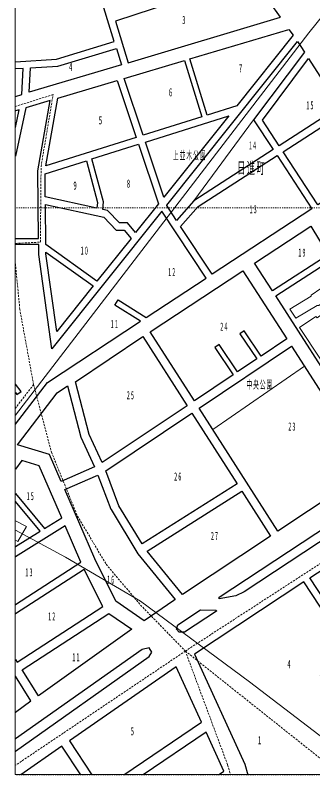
# Model space of a CAD drawing. Units: millimetres, scale not verified. Extents: x -73 to 79, y -72 to 79.
# Drawn here: x -72.6 to -46.4, y -71.9 to -4.8 of the extents above; entities that cross this region are included whole.
import ezdxf
from ezdxf.enums import TextEntityAlignment as Align

# ---------------------------------------------------------------- set-up
doc = ezdxf.new("R2010")
doc.units = ezdxf.units.MM
doc.header["$LTSCALE"] = 0.25
doc.linetypes.add('USER1', pattern=[0.70556, 0.35278, -0.35278])
doc.linetypes.add('USER3', pattern=[0.970145, 0.70556, -0.264585])
for name, color, linetype, lineweight in [('0-0_01 グリッド', 7, 'USER1', 18), ('0-C_13 町界', 30, 'USER3', 18), ('0-F_16 学校', 1, 'Continuous', 18), ('1-2_19 鉄道駅', 6, 'Continuous', 18), ('1-3_20 鉄道', 7, 'Continuous', 18), ('1-D_30 公園・緑地', 3, 'Continuous', 18)]:
    doc.layers.add(name, color=color, linetype=linetype, lineweight=lineweight)
for name, color, linetype in [('0-2_03 施設名・公園名', 7, 'Continuous'), ('0-4_05 町名', 7, 'Continuous'), ('0-6_07 街区符号', 7, 'Continuous'), ('1-9_26 道路', 7, 'Continuous')]:
    doc.layers.add(name, color=color, linetype=linetype)
doc.styles.add('ＭＳ ゴシック', font='')
doc.styles.get('ＭＳ ゴシック').set_extended_font_data('MS Gothic')

msp = doc.modelspace()

# ---------------------------------------------------------------- linework, layer by layer
at = {"layer": '0-0_01 グリッド'}
for p, q in [((77.3667, -21.8314), (-72.6227, -21.8314)), ((77.3667, -71.8545), (-72.6227, -71.8545))]:
    msp.add_line(p, q, dxfattribs=at)
at = {"layer": '0-0_01 グリッド', "linetype": 'Continuous'}
msp.add_lwpolyline([(-72.6389, -71.8366), (77.3505, -71.8366), (77.3505, 78.1528), (-72.6389, 78.1528)], close=True, dxfattribs=at)
at = {"layer": '0-C_13 町界'}
for p, q in [((-71.0214, -37.4267), (-72.6227, -39.5151)), ((-57.653, -60.9417), (-26.2018, -40.5098)), ((-57.653, -60.9417), (-72.6227, -71.0187)), ((-57.653, -60.9417), (-44.102, -71.7349))]:
    msp.add_line(p, q, dxfattribs=at)
for points in [[(-72.6227, -24.9743), (-70.4192, -24.862), (-70.36, -18.1888), (-69.3016, -11.8388), (-72.6227, -12.8913)], [(-71.0214, -37.4267), (-72.2314, -30.7993), (-72.6227, -26.7706)], [(-71.0214, -37.4267), (-69.4491, -43.383), (-67.156, -49.0275), (-64.628, -53.2863), (-61.5997, -56.8768), (-57.653, -60.9417)], [(-57.653, -60.9417), (-53.9268, -70.988), (-53.6722, -71.8565)]]:
    msp.add_lwpolyline(points, dxfattribs=at)
at = {"layer": '0-F_16 学校'}
for points in [[(-45.899, -30.4459), (-40.754, -26.9884), (-41.1247, -26.4385), (-39.5262, -25.3664), (-40.158, -24.4176), (-40.2779, -24.4872), (-40.508, -24.1875), (-41.0276, -24.5685), (-40.827, -24.8179), (-42.5248, -25.9714), (-42.1245, -26.5701), (-44.5719, -28.2238), (-44.7021, -28.1542), (-44.8716, -28.2741), (-44.8516, -28.374), (-46.5701, -29.5267), (-46.5694, -29.6266), (-48.4594, -30.7732), (-47.9281, -31.5828), (-46.0492, -30.4459)], [(-44.062, -33.3846), (-43.8119, -33.1847), (-44.864, -31.5359), (-45.1638, -31.7068), (-45.4642, -31.2369), (-45.5944, -31.2176), (-46.0436, -31.538), (-46.1436, -31.4081), (-47.5926, -32.3903), (-45.7384, -35.1877), (-45.4883, -35.187), (-43.6906, -33.9844)]]:
    msp.add_lwpolyline(points, close=True, dxfattribs=at)
at = {"layer": '1-2_19 鉄道駅'}
msp.add_lwpolyline([(-72.6227, -51.1607), (-72.4029, -51.2761), (-71.654, -49.9535), (-72.6227, -49.4447)], dxfattribs=at)
at = {"layer": '1-3_20 鉄道'}
for points in [[(-72.6227, -40.1167), (-46.7878, -6.3824), (-9.1712, 40.3341), (-0.9491, 50.6474), (19.3764, 78.169)], [(-41.2818, -71.8565), (-51.9865, -63.6678), (-61.5997, -56.524), (-68.2144, -52.6435), (-72.6227, -50.2742)]]:
    msp.add_lwpolyline(points, dxfattribs=at)
at = {"layer": '1-9_26 道路'}
for points in [[(-72.6227, -8.9463), (-69.0081, -8.7051), (-63.9121, -7.1707), (-65.2956, -2.6355), (-61.0795, 5.1859), (-58.8746, 5.0485), (-52.3144, -1.5751), (-63.7943, -5.3813), (-62.6808, -9.0303), (-49.2848, -5.0285), (-52.1684, -0.9347), (-64.5425, 11.352), (-62.9685, 13.0205), (-62.8916, 12.944), (-55.608, 20.5377), (-54.4125, 22.1659), (-54.0074, 23.1247), (-53.9461, 23.7651), (-54.5565, 22.4973), (-55.3799, 21.3056), (-56.4775, 20.0272), (-70.6576, 5.3151), (-71.8, 4.4849), (-72.6227, 4.3109)], [(-72.6227, -12), (-72.0529, -11.8298), (-71.9303, -9.5361), (-72.6227, -9.5822)], [(-72.6227, -24.5492), (-70.5798, -24.5492), (-70.6514, -18.5774), (-69.5511, -12.3707), (-71.707, -13.015), (-72.6227, -17.2666)], [(-72.6227, -14.752), (-72.2858, -13.1872), (-72.6227, -13.2878)], [(-72.6227, -40.9283), (-69.7888, -37.239), (-61.5928, -31.8391), (-63.8597, -30.4107), (-63.5779, -29.9629), (-61.1071, -31.5201), (-55.8271, -28.0508), (-59.7187, -22.1356), (-69.3995, -34.2844), (-70.5619, -25.9479), (-70.5729, -25.0784), (-72.6227, -25.0784)], [(-72.6227, -38.1368), (-72.4842, -38.3159), (-72.1211, -38.0348), (-72.6227, -37.3868)], [(-72.6227, -47.0358), (-70.0534, -50.1182), (-68.5437, -49.1846), (-70.5233, -44.5964), (-72.0481, -44.1202), (-72.6227, -44.8995)], [(-72.6227, -51.7071), (-70.4475, -50.3614), (-72.6227, -47.751)], [(-72.6227, -56.8258), (-66.8556, -53.0982), (-68.2336, -49.9046), (-72.6227, -52.6197)], [(-72.6227, -61.679), (-72.4601, -61.9246), (-64.9188, -57.007), (-66.5511, -53.7424), (-72.6227, -57.6657)], [(-29.9401, -71.8565), (-39.3629, -66.9421), (-42.3277, -62.3184), (-45.0735, -64.1336), (-45.7543, -63.1028), (-42.9989, -61.2821), (-47.2033, -54.8408), (-56.8441, -61.206), (-52.3978, -70.9212), (-52.1353, -71.8565)], [(-72.6227, -69.7808), (-60.8501, -61.4106), (-60.6158, -61.0354), (-60.8501, -60.6602), (-61.4592, -60.8008), (-72.6227, -68.6774)], [(-63.0594, -71.8565), (-56.2233, -67.2246), (-58.4626, -62.3318), (-67.8588, -68.8693), (-65.8799, -71.8565)], [(-72.6227, -66.3437), (-71.2502, -65.3373), (-72.6227, -63.1538)], [(-54.7281, -71.8565), (-54.2489, -71.5385), (-55.8216, -68.1031), (-61.3606, -71.8565)], [(-66.8535, -71.8565), (-68.5258, -69.333), (-72.1528, -71.8565)]]:
    msp.add_lwpolyline(points, dxfattribs=at)
for points in [[(-57.2506, -8.6969), (-48.5352, -6.093), (-48.1658, -6.6167), (-53.1206, -12.8351), (-55.7175, -13.6551)], [(-47.7848, -7.1576), (-47.4727, -7.6013), (-47.1544, -8.0995), (-51.6413, -14.063), (-49.9208, -16.7005), (-56.8944, -21.2178), (-58.4268, -22.9438), (-59.286, -21.6388), (-59.2963, -21.6057)], [(-71.4073, -11.6369), (-71.2922, -9.4941), (-68.8944, -9.3342), (-63.7267, -7.7777), (-63.2892, -9.2122)], [(-44.0758, -12.9137), (-49.3882, -16.3553), (-50.8661, -14.0892), (-46.7892, -8.6707)], [(-56.1957, -13.806), (-61.3675, -15.4389), (-63.0501, -10.4291), (-57.7316, -8.8402)], [(-61.9732, -15.6305), (-69.9293, -18.1427), (-68.8703, -12.1675), (-63.6585, -10.611)], [(-61.1656, -16.0412), (-53.8296, -13.7247), (-59.5375, -20.8884)], [(-43.734, -13.449), (-40.7375, -18.1351), (-45.9789, -21.5795), (-49.0409, -16.8873)], [(-62.747, -23.166), (-63.4649, -23.166), (-64.4964, -22.077), (-64.9284, -21.9826), (-64.8616, -21.3163), (-65.8848, -17.5081), (-61.7713, -16.2327), (-60.0088, -21.48), (-62.0338, -24.0221)], [(-56.5127, -21.7277), (-49.5735, -17.2318), (-46.5101, -21.9282), (-55.2965, -27.7022), (-58.065, -23.4936)], [(-66.3574, -17.681), (-65.3976, -21.3583), (-65.4486, -21.8689), (-69.9886, -20.876), (-70.0127, -18.8358)], [(-69.9376, -25.0832), (-69.9803, -21.5278), (-64.823, -22.6558), (-63.7378, -23.8016), (-63.0439, -23.8016), (-62.4376, -24.5292), (-65.4397, -28.2961)], [(-45.057, -25.9765), (-49.9759, -29.1571), (-51.5469, -26.7148), (-46.5942, -23.4606)], [(-40.3654, -23.5736), (-34.1139, -33.2771), (-43.4233, -39.3487), (-49.69, -29.6025)], [(-65.7697, -28.7106), (-68.9743, -32.7327), (-69.928, -25.8997), (-69.93, -25.7392)], [(-52.5783, -27.3928), (-48.7226, -33.3904), (-50.9812, -34.9101), (-52.485, -32.6873), (-52.865, -32.9439), (-51.3622, -35.1653), (-53.0476, -36.2991), (-54.6744, -33.8948), (-55.054, -34.1521), (-53.4279, -36.5554), (-56.8565, -38.8609), (-60.755, -32.7662)], [(-57.5004, -39.2943), (-64.9697, -44.318), (-66.1225, -41.8189), (-67.3214, -37.1728), (-61.404, -33.193)], [(-41.3018, -44.934), (-49.4936, -50.3717), (-56.4383, -39.5155), (-48.303, -34.044)], [(-66.8563, -42.0804), (-65.6484, -44.6966), (-68.5816, -45.9806), (-69.6138, -43.5869), (-72.4491, -42.7319), (-68.9378, -38.1574), (-68.0269, -37.5449)], [(-27.9327, -38.5288), (-27.4876, -39.2199), (-52.4612, -55.7172), (-53.2088, -56.0713), (-54.6709, -56.3173), (-54.7012, -56.2464), (-54.6792, -56.1713)], [(-53.0951, -46.1825), (-61.4592, -51.4728), (-63.4973, -48.12), (-64.659, -45.0442), (-57.0818, -39.9482)], [(-64.2104, -48.428), (-64.198, -48.4618), (-61.825, -52.3658), (-58.5542, -56.3855), (-58.6796, -56.4689), (-61.2814, -58.259), (-63.7667, -56.5495), (-65.636, -52.8116), (-68.2743, -46.6931), (-65.3494, -45.4128)], [(-57.9045, -55.9549), (-61.0265, -52.1164), (-52.6762, -46.8364), (-50.1406, -50.801)], [(-39.0053, -58.6435), (-42.469, -60.9324), (-46.6734, -54.4907), (-43.3234, -52.279)], [(-70.5811, -64.8771), (-72.0123, -62.6009), (-64.3813, -57.6258), (-62.3707, -59.008)], [(-57.7205, -59.2684), (-58.2022, -59.2739), (-58.4371, -58.9928), (-58.3034, -58.6204), (-56.3039, -57.3019), (-54.961, -57.3426), (-54.9045, -57.4039), (-54.9217, -57.4191)]]:
    msp.add_lwpolyline(points, close=True, dxfattribs=at)
at = {"layer": '1-D_30 公園・緑地'}
for points in [[(-59.5375, -20.8884), (-53.8296, -13.7247), (-61.1656, -16.0412)], [(-56.8944, -21.2178), (-49.9208, -16.7005), (-51.6413, -14.063)], [(-47.1702, -35.8051), (-48.303, -34.044), (-56.4383, -39.5155), (-55.2297, -41.4045)]]:
    msp.add_lwpolyline(points, close=True, dxfattribs=at)

# ---------------------------------------------------------------- texts
at = {"layer": '0-2_03 施設名・公園名', "char_height": 0.7244, "attachment_point": 7, "style": 'ＭＳ ゴシック'}
for s, insert in [('\\T1.17;\\W0.5;上並木公園', (-58.7485, -17.6521)), ('\\T1.17;\\W0.5;中央公園', (-52.2807, -37.8784))]:
    msp.add_mtext(s, dxfattribs=dict(at, insert=insert))
at = {"layer": '0-4_05 町名', "insert": (-53.0813, -18.9371), "char_height": 1.028, "attachment_point": 7, "style": 'ＭＳ ゴシック'}
msp.add_mtext('\\T1.17;\\W0.5;日進町', dxfattribs=at)
at = {"layer": '0-6_07 街区符号', "style": 'ＭＳ ゴシック', "width": 0.5}
for s, p in [('3', (-57.9307, -5.8395)), ('4', (-67.8967, -9.9846)), ('7', (-52.9332, -10.1021)), ('6', (-59.1068, -12.2188)), ('5', (-65.2805, -14.6883)), ('8', (-62.811, -20.2742)), ('9', (-67.515, -20.4506)), ('4', (-48.6709, -62.6787)), ('5', (-62.4713, -68.5892)), ('1', (-51.2609, -69.3819))]:
    msp.add_text(s, height=0.7244, dxfattribs=at).set_placement(p, align=Align.BOTTOM_LEFT)
at = {"layer": '0-6_07 街区符号', "char_height": 0.7244, "attachment_point": 7, "style": 'ＭＳ ゴシック'}
for s, insert in [('\\T1.37;\\W0.45;15', (-46.9945, -13.1597)), ('\\T1.37;\\W0.45;14', (-52.0512, -16.6875)), ('\\T1.37;\\W0.45;13', (-51.9927, -22.3319)), ('\\T1.37;\\W0.45;10', (-66.868, -25.9772)), ('\\T1.37;\\W0.45;19', (-47.7001, -26.1536)), ('\\T1.37;\\W0.45;12', (-59.1654, -27.8589)), ('\\T1.37;\\W0.45;11', (-64.2222, -32.4451)), ('\\T1.37;\\W0.45;24', (-54.5793, -32.68)), ('\\T1.37;\\W0.45;25', (-62.811, -38.7362)), ('\\T1.37;\\W0.45;23', (-48.582, -41.4995)), ('\\T1.37;\\W0.45;26', (-58.6362, -45.9093)), ('\\T1.37;\\W0.45;15', (-71.6305, -47.6363)), ('\\T1.37;\\W0.45;27', (-55.4027, -51.1424)), ('\\T1.37;\\W0.45;13', (-71.7422, -54.3636)), ('\\T1.37;\\W0.45;16', (-64.5515, -55.013)), ('\\T1.37;\\W0.45;12', (-69.7364, -58.2404)), ('\\T1.37;\\W0.45;11', (-67.6101, -61.8419))]:
    msp.add_mtext(s, dxfattribs=dict(at, insert=insert))

doc.saveas('drawing.dxf')
